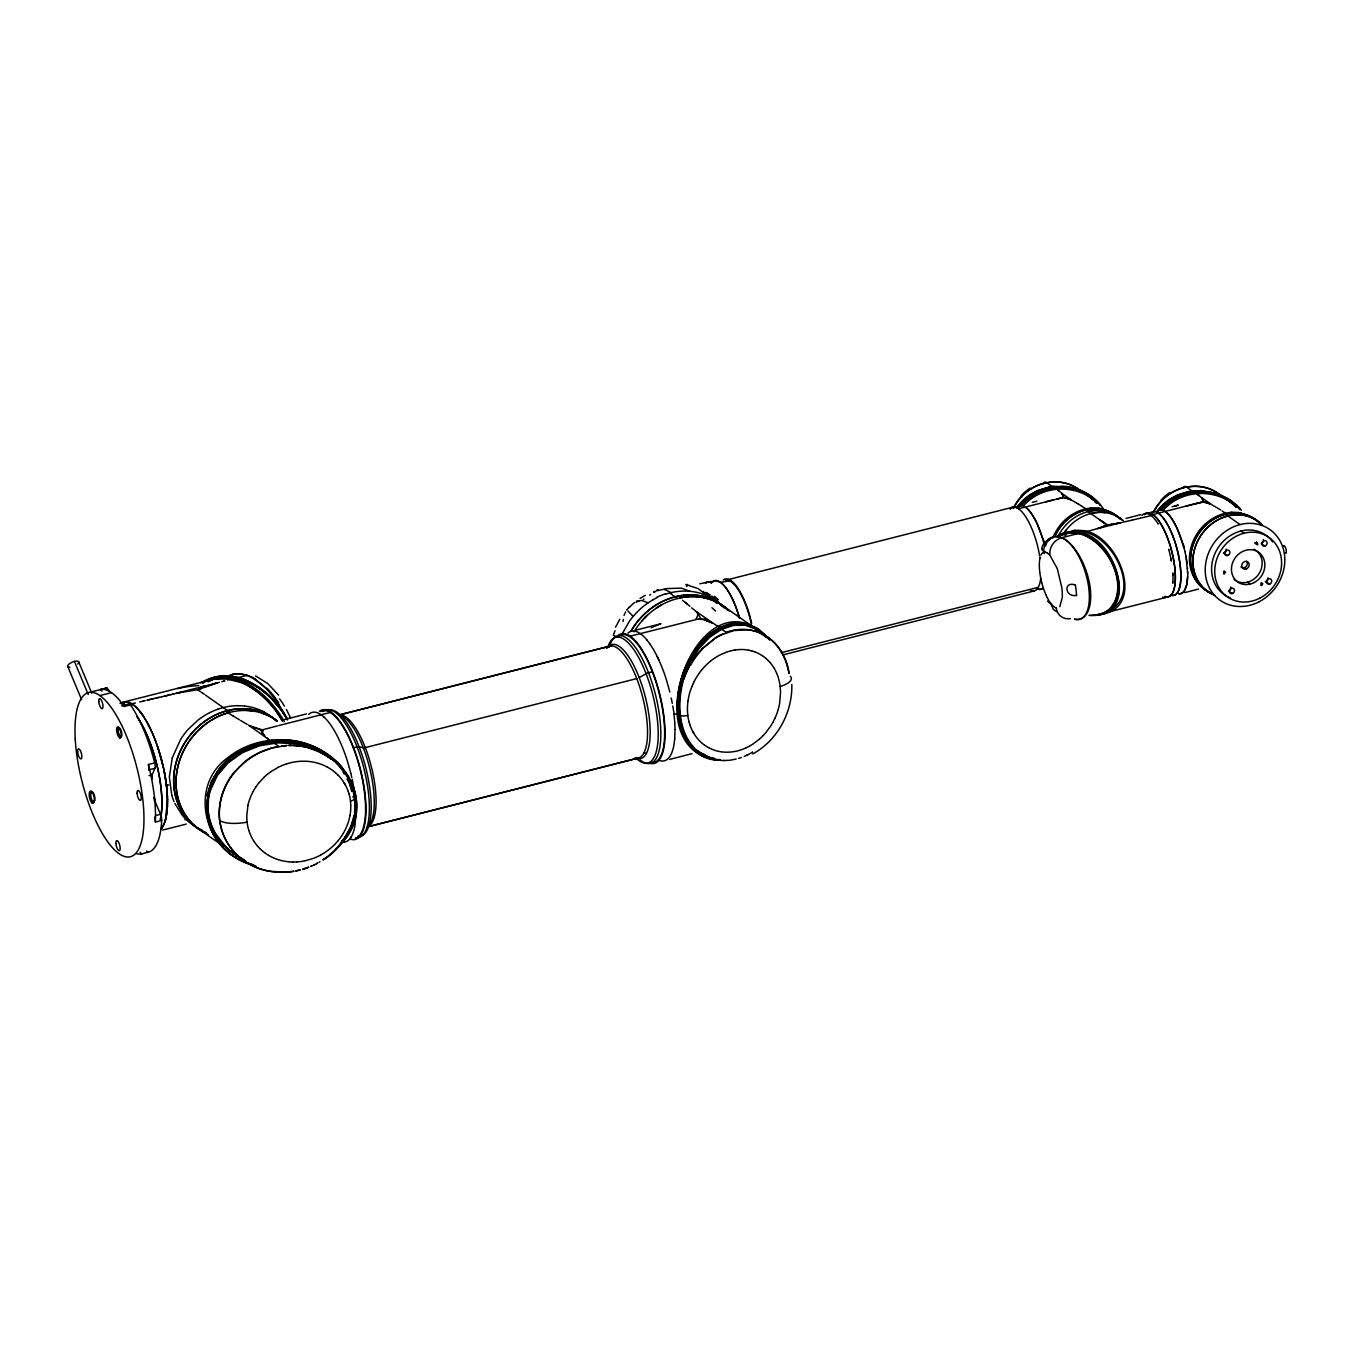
<?xml version="1.0" encoding="UTF-8"?>
<svg xmlns="http://www.w3.org/2000/svg" width="1354" height="1354" viewBox="0 0 1354 1354"><rect width="100%" height="100%" fill="white"/><g stroke="black" fill="none" stroke-linecap="round" stroke-linejoin="round"><path stroke-width="1.5" d="M167.473 799.926L165.459 819.915M1187.729 574.299L1187.729 574.739M246.733 816.14L247.951 805.258M254.654 865.511C195.975 852.055 190 768.92 247.291 748.627C292.498 725.185 363.431 757.648 355.95 813.331M355.95 813.466L355.036 825.009A66.854 22.324 75.7 0 1 346.726 841.426L344.898 842.036M207.704 805.055L207.754 808.541A61.048 57.274 4.8 0 0 208.093 812.485A61.099 57.308 4.8 0 0 209.616 820.304M791.819 684.447C792.547 712.356 777.45 740.469 752.756 753.924M1187.712 575.585L1186.764 584.64L1184.395 590.801A43.125 14.403 75.7 0 1 1178.708 593.695A43.21 14.437 75.8 0 0 1187.61 577.853L1187.678 576.77M679.285 702.083L679.573 697.428A62.487 41.094 -78.5 0 1 680.148 692.436L680.876 688.069A61.895 40.705 -78.5 0 1 683.11 678.828A67.192 44.191 -78.5 0 1 684.447 674.698L685.75 671.144M1172.835 582.305L1172.784 583.185A43.226 14.437 75.7 0 0 1172.852 573.25M687.493 706.145L687.426 710.511M687.51 705.637L687.967 701.118M350.703 810.014L350.821 805.901M350.652 810.623L350.094 815.074M674.715 738.759L675.02 729.586M674.698 738.929L674.123 743.769A66.854 22.324 75.7 0 1 661.801 761.033L661.564 761.016A66.854 22.324 75.7 0 1 658.704 760.288M1117.778 591.884L1117.981 589.667A40.146 26.488 64.6 0 0 1118.065 586.57M166.762 813.348L166.779 813.162A67.294 22.476 75.7 0 0 167.49 802.482L167.49 801.433M1039.686 559.744L1039.584 560.404A28.772 9.613 75.7 0 0 1039.787 572.217M688.018 700.712L688.864 696.142A51.875 42.956 -64.6 0 1 690.371 690.692L691.843 686.647M166.66 814.076L166.085 817.257A66.786 22.307 75.7 0 1 161.194 828.733L162.277 827.311M355.814 812.315L350.043 830.493L338.348 846.521M1224.473 573.893L1224.151 571.202L1225.624 572.167L1223.559 573.774L1224.067 571.236M1256.749 544.545L1256.935 543.445C1250.334 540.297 1261.573 548.912 1256.529 541.837M1261.81 585.52L1261.386 582.863L1262.842 583.726L1260.879 585.487L1261.285 582.897M344.711 837.957L345.964 836.129A67.192 63.029 4.8 0 0 348.147 832.608A61.895 58.053 4.8 0 0 351.955 824.468L353.259 820.507A62.487 58.611 4.8 0 0 354.376 815.887L355.07 811.52A63.926 59.965 4.8 0 0 355.408 807.102L355.408 802.922A63.316 59.39 4.8 0 0 355.019 798.2L355.019 798.2M354.646 814.397L354.9 801.5L353.106 790.618M208.584 796.203L208.042 799.977A61.522 57.697 4.8 0 0 207.721 804.564M350.026 815.463L349.01 819.932A51.875 47.475 -41.7 0 1 347.267 825.195L345.575 829.054M779.599 703.589L780.564 692.503M354.071 815.497L351.058 825.855L345.981 835.604M779.532 703.877L779.058 706.162A51.57 42.702 -64.6 0 1 778.601 708.024L778.262 709.276M1045.457 546.102L1047.15 541.718L1050.332 538.35A40.908 13.371 75.3 0 0 1046.913 540.652L1046.676 540.872A11.56 10.612 39.9 0 0 1041.852 548.827M680.707 681.451C676.441 698.122 676.137 716.469 683.076 732.48M679.996 684.362L679.522 686.563A61.099 40.18 -78.5 0 0 678.015 712.644C678.896 735.087 694.636 761.625 719.837 759.983M1039.99 558.102L1040.21 557.205M248.019 804.97L248.577 802.736A51.57 47.204 -41.7 0 1 249.119 800.925L249.559 799.605M680.69 681.502L680.927 680.622A69.054 45.41 -78.5 0 1 688.323 661.26M680.91 680.673L685.293 667.793L691.285 655.81A75.841 49.878 -78.5 0 1 702.658 640.662L706.585 636.82A79.04 51.977 -78.5 0 1 720.243 627.596L732.396 623.957M172.246 757.935L169.335 776.976L171.806 795.357M778.127 709.784L777.213 712.627A51.689 42.803 -64.6 0 1 775.334 717.383L775.08 717.975M683.736 679.065C677.491 700.103 677.288 730.128 694.45 748.187M172.313 757.715L180.607 739.47A66.854 58.764 -55 0 1 188.494 729.011L198.006 720.142A66.854 58.764 -55 0 1 207.957 713.609L208.804 713.152A66.854 58.764 -55 0 1 217.774 709.242M1116.508 597.893L1117.135 595.574A41.009 27.063 64.6 0 0 1117.71 592.324M765.721 637.057L756.463 629.305L745.428 625.294L733.597 625.362L721.462 629.407L709.801 637.192L699.121 648.498L690.134 662.885L683.753 678.997L684.278 677.525M206.857 795.78L211.393 781.309L214.744 775.944M249.678 799.232L250.744 796.49A51.689 47.305 -41.7 0 1 252.893 791.938L253.198 791.379M211.089 787.08L209.802 791.041A62.758 58.865 4.8 0 0 208.634 795.949M684.278 677.525L684.921 675.832M684.921 675.832L686.41 672.261M691.962 686.36L692.723 684.549M89.482 792.733L89.939 791.65L91.412 792.361A4.604 1.54 75.7 0 1 93.951 794.155A4.604 1.54 75.7 0 1 94.695 800.231L93.595 802.567A5.771 1.929 75.7 0 1 90.413 800.332A5.771 1.929 75.7 0 1 89.482 792.733L90.955 793.444A4.604 1.54 75.7 0 0 91.683 799.537A4.604 1.54 75.7 0 0 94.238 801.314L93.595 802.567M90.955 793.444L91.412 792.361M151.174 774.116A66.854 22.324 75.7 0 1 152.088 778.956A5.771 1.929 75.7 0 1 152.173 774.81L154.915 768.293A5.771 1.929 75.7 0 0 154.711 762.877A84.727 28.299 75.7 0 0 130.492 704.859A5.771 1.929 75.7 0 0 128.224 704.385L121.911 705.976M621.926 634.281L629.271 621.486M686.41 672.261L690.269 664.645L689.541 665.711A66.854 58.764 -55 0 0 687.493 668.927L687.477 668.961A2.793 1.388 -60.4 0 0 687.206 669.553M625.159 612.922L625.599 611.923M624.702 613.954L624.025 615.41M692.943 684.058L693.84 682.196M774.911 718.314L772.931 722.257M1057.745 536.827L1059.099 534.238M615.528 627.257L619.793 619.201M345.405 829.393L344.576 831.034M689.66 662.377L687.781 666.32A69.697 45.816 -78.5 0 0 685.953 670.653M94.695 800.231L94.052 801.483A5.771 1.929 75.7 0 0 93.121 793.884A5.771 1.929 75.7 0 0 89.939 791.65M347.775 832.642L345.981 835.96M689.084 659.753L695.888 648.803L703.962 639.325M344.187 831.745L343.307 833.285M253.35 791.091L255.669 787.266M772.762 722.579L771.763 724.288A52.924 43.802 -64.6 0 1 770.951 725.609L770.528 726.286M1113.97 603.799L1115.137 601.514A42.533 28.062 64.6 0 0 1116.39 598.299M215.489 777.721L213.34 781.749A64.823 60.812 4.8 0 0 211.19 786.792M351.329 836.721L350.415 838.143M345.592 836.603L344.525 838.329M342.427 840.665A2.81 1.236 -60.1 0 0 342.054 841.206L342.664 840.225M1019.224 507.056L1019.613 506.43A28.891 25.404 -55 0 1 1020.29 505.431M216.995 772.372C229.605 753.687 251.979 743.295 274.1 741.518M1063.33 534.068L1066.427 529.719M694.636 653.762L692.199 657.722A72.557 47.712 -78.5 0 0 689.795 662.123M689.44 665.863L687.426 669.096A2.843 1.405 -60.7 0 0 686.969 670.179M770.24 726.709L765.687 732.802M345.744 835.96L344.508 837.771M343.696 839.598L344.255 838.752L341.885 842.171M255.838 786.996L256.972 785.388A52.924 48.422 -41.7 0 1 257.886 784.135L258.445 783.407M119.592 737.913L120.506 736.559M92.19 803.024L93.121 801.686M698.664 674.004L696.413 677.457A54.143 44.834 -64.6 0 0 694.043 681.79M1017.413 507.378L1028.092 496.444M629.779 620.724L633.08 616.408L627.917 610.976M1017.159 507.039C1026.569 493.448 1043.562 486.594 1059.742 486.458M698.867 673.7L701.338 670.399M1018.005 507.09L1020.307 504.111A45.799 43.006 1.7 0 1 1023.692 500.557M1156.908 511.44C1166.437 497.984 1183.328 490.927 1199.576 490.859M615.054 630.761L613.311 635.212M1158.076 511.118L1160.141 508.495A45.799 43.006 1.7 0 1 1163.509 504.957M1157.856 510.881L1167.03 501.505M1041.801 553.752L1041.615 553.989A28.569 9.546 75.7 0 0 1041.023 555.022M341.326 842.916L340.616 843.83M258.682 783.137L264.013 777.314M711.121 582.914L715.25 580.578L720.396 582.355A45.511 15.199 75.7 0 1 739.47 618.084A45.528 15.148 75.8 0 0 711.104 582.965M337.908 840.936L340.328 837.821A54.143 49.556 -41.7 0 0 343.053 833.726M234.97 771.645L243.635 762.877M700.813 645.418L698.004 648.938A75.638 49.726 -78.5 0 0 694.805 653.491M222.005 768.53L218.925 772.44A67.683 63.486 4.8 0 0 215.658 777.433M337.552 841.342L334.776 844.388M1059.776 606.694L1062.298 597.452A29.314 9.783 75.7 0 0 1062.348 595.405L1062.23 591.816A31.768 10.612 75.7 0 0 1061.841 587.67L1057.288 568.663L1049.858 555.157A14.979 13.168 -55 0 1 1061.858 537.69L1078.139 533.544L1081.744 534.525M641.711 621.012L644.555 617.915M765.247 733.309L764.688 733.936A54.803 45.376 -64.6 0 1 763.876 734.833L762.776 735.984M1010.033 509.019L1011.133 508.004A43.159 14.403 75.7 0 1 1018.597 508.749L1058.845 498.594M1149.851 513.403L1150.951 512.404M1021.965 502.537L1028.075 497.138A48.879 45.918 2.3 0 1 1036.216 492.281L1039.381 490.757A50.927 47.83 1.7 0 1 1042.055 489.793L1048.707 488.235M1161.8 506.921L1167.893 501.539A48.879 45.918 2.3 0 1 1176.034 496.664L1182.397 494.193M628.95 607.591L634.451 602.53M339.279 845.962C388.09 797.811 325.789 727.047 267.906 741.992C198.141 749.642 180.894 843.796 253.672 865.46M626.614 610.028L629.932 606.575M701.964 648.904L715.674 637.819L702.032 648.854A69.46 55.023 -72.8 0 0 690.1 664.526M644.606 617.847L647.314 615.19M644.775 617.678L646.044 616.425M1017.091 507.039L1017.971 506.278M762.437 736.322L759.594 739.013M1021.204 506.041C1041.395 481.025 1086.179 481.381 1103.612 509.206M1161.038 510.424C1180.586 486.492 1221.663 485.866 1241.296 510.035M704.215 639.054L705.079 638.225A78.735 51.774 -78.5 0 1 710.461 633.604L720.243 627.579L719.008 626.885M1109.941 608.995L1111.719 607.066A44.699 29.483 64.6 0 0 1113.767 604.138M264.284 777.061L264.995 776.401A54.803 50.149 -41.7 0 1 265.909 775.588L267.195 774.505M335.894 848.89L337.146 847.722M1023.912 500.354L1027.263 497.527M1163.746 504.737L1167.334 501.725M1109.603 609.3L1107.301 611.162M708.159 637.836L704.859 640.984A78.414 51.554 -78.5 0 0 701.017 645.181M1057.305 536.895C1064.447 529.329 1075.33 532.494 1084.08 530.65C1119.453 536.218 1147.566 609.791 1098.822 614.699M628.036 633.012L629.864 631.793A66.854 22.324 75.7 0 1 633.858 631.032L634.197 631.066A66.854 22.324 75.7 0 1 637.937 632.233A66.854 22.324 75.7 0 1 642.676 635.534A66.854 22.324 75.7 0 1 646.806 639.883M759.255 739.301L753.061 744.006M710.275 661.361L707.482 663.798A54.482 45.105 -64.6 0 0 701.541 670.162M230.705 760.017L226.677 763.588A71.136 66.718 4.8 0 0 222.242 768.26M267.432 774.302L270.749 771.78M710.664 661.04L713.643 658.789M202.389 683.279L206.417 680.571M1058.066 536.776C1102.613 508.698 1151.357 614.564 1090.19 615.342M1027.771 497.155L1031.883 494.413M1167.605 501.539L1171.718 498.797M1167.402 500.777L1177.134 495.158L1188.237 491.637M1088.938 615.376C1141.202 619.37 1117.422 540.652 1082.388 532.968M203.76 682.788L204.742 682.094M1028.481 495.733L1037.824 490.537L1048.402 487.254M271.122 771.526L278.196 767.329M633.13 616.476A66.854 58.764 -55 0 1 648.143 602.818L652.831 599.873M324.283 859.028L322.912 859.959L324.215 859.079M656.267 608.048L661.531 604.815M649.666 595.117L650.648 594.457M1106.912 611.433L1104.255 612.939M324.723 852.597L327.803 850.464A54.482 49.861 -41.7 0 0 334.523 844.642M752.502 744.361L749.557 746.122M324.131 852.986L320.915 854.882M716.52 631.539L712.796 634.078A80.529 52.941 -78.5 0 0 708.396 637.616M653.068 599.72L656.859 597.656M664.137 589.667L666.066 588.753M1060.284 535.693L1068.949 533.07L1078.139 533.544M752.096 752.469L752.706 752.096A69.934 53.822 -67.2 0 1 744.209 756.395M640.07 598.4L645.266 595.337M653.931 592.392L655.759 591.376M352.819 797.015L354.291 795.577M319.002 862.329L320.001 861.753M1032.222 494.21L1034.287 493.076A49.929 46.882 1.7 0 1 1036.436 492.01L1036.758 491.857M1172.039 498.611L1174.104 497.46A49.929 46.882 1.7 0 1 1176.271 496.393L1176.575 496.258M769.614 639.951C699.544 562.299 626.496 758.545 724.136 760.525M254.518 755.21L259.003 752.824M254.687 755.109L258.834 752.926M639.223 677.609L646.095 673.733A3.453 1.1 -21.1 0 1 648.566 672.752L652.357 671.787M216.674 683.042L197.633 689.745L201.374 688.526M1063.838 534.407L1074.365 530.176L1084.08 530.65M208.381 681.688L211.884 679.996M200.764 682.822C233.514 663.257 271.951 689.44 287.454 719.092M652.526 626.919L651.189 627.647L660.938 623.72L636.194 630.05M206.942 680.267C223.528 671.347 244.972 676.56 258.783 688.018M749.084 746.359L746.156 747.831M720.463 654.693L717.637 656.233A54.905 45.461 -64.6 0 0 713.998 658.552M207.856 680.233L213.458 677.863M278.602 767.109L282.14 765.518M767.904 638.445C722.393 588.313 668.944 672.024 678.557 716.012A62.758 41.179 -78.6 0 0 691.386 745.174M720.903 654.473L727.589 651.748M314.873 864.512L313.366 865.24M314.771 864.563L313.451 865.189M747.662 754.855L746.714 755.329M258.902 752.875L271.866 748L285.66 745.614M723.798 633.655L721.123 634.857L733.97 630.541L747.12 629.779A68.851 54.532 -70.8 0 1 757.918 632.098L766.482 636.228M656.944 590.784L664.137 589.142L671.025 592.646A66.854 58.764 -55 0 1 699.933 593.154M745.732 748.017L742.652 749.287A55.226 45.714 -64.6 0 1 712.712 749.591L709.767 748.271M1037.113 491.705L1038.552 491.096M1177.185 495.987L1178.217 495.547M1107.098 525.115L1103.121 526.655M636.482 601.091L641.864 600.482L648.143 602.818M1178.369 495.479L1179.199 495.141A50.927 47.83 1.7 0 1 1181.89 494.176L1189.387 492.45M282.512 765.365L285.914 764.113M1038.823 491.163L1042.58 489.793M211.901 679.59L211.867 679.59A76.315 51.3 63.9 0 0 207.788 681.553M205.554 686.715L214.524 683.652M1098.805 528.162L1106.726 525.217L1103.324 522.322L1104.949 523.287M308.458 867.305L307.29 867.745L308.78 867.186M212.443 679.369L213.323 679.048M1103.679 526.486L1098.873 528.145L1099.736 527.857M313.214 858.419L316.379 857.133A54.905 50.25 -41.7 0 0 320.475 855.136M312.723 858.605L305.344 860.755M741.23 757.563L738.539 758.443M666.557 588.567L681.079 588.161M1174.477 506.379L1178.319 505.076L1172.09 506.734M286.337 763.978L289.79 762.962A55.226 50.538 -41.7 0 1 323.183 765.078L326.771 766.787M1043.748 552.263L1042.834 552.72A28.214 9.427 75.7 0 0 1041.92 553.583M665.339 594.203L671.025 592.646M1042.631 489.606L1044.509 489.217M1182.448 493.99L1184.327 493.618M728.029 651.596L731.228 650.715M214.711 678.963L231.077 677.406M1098.314 528.314L1097.299 528.619M214.558 678.642L215.946 678.236A80.038 53.805 63.9 0 1 230.688 677.169L242.789 679.86L254.941 685.564A78.414 52.704 63.9 0 1 259.765 688.678L263.708 691.589A75.638 50.843 63.9 0 1 267.923 695.211L270.495 697.53M262.304 729.84L249.965 725.981L261.136 730.178L277.384 725.896M1085.823 531.868L1084.892 532.139A50.318 33.19 64.6 0 0 1075.787 531.462M1095.961 529.008L1120.943 522.661M1086.416 531.699L1095.183 529.245M1065.7 533.374L1064.481 533.747A49.421 32.598 64.6 0 0 1062.653 534.458M1100.87 614.208L1102.088 613.836A49.421 32.598 64.6 0 0 1103.798 613.142M215.168 683.465L217.165 682.89M229.317 679.59L241.74 682.636A78.735 52.924 63.9 0 1 248.188 685.767L259.189 693.197L269.344 702.76M227.709 680.03L229.52 679.522M686.258 586.147L687.578 585.825M1103.967 613.074C1143.825 599.687 1116.695 538.943 1084.892 532.139M224.849 680.842L223.918 681.096M223.681 681.147L221.802 681.671M1044.679 488.997L1044.848 488.946A51.57 48.439 1.7 0 1 1047.691 488.269L1049.553 488.066M1184.496 493.381L1184.682 493.33A51.57 48.439 1.7 0 1 1187.526 492.653L1207.531 492.281M214.643 677.508C244.634 673.26 270.749 697.192 284.374 721.665M207.67 681.011L215.726 678.828L230.569 679.217A79.04 53.128 63.9 0 1 246.36 684.785L248.933 686.19M1063.601 497.375L1056.78 499.084M1203.435 501.759L1185.681 506.21M669.739 592.967L677.542 598.536M218.536 682.534L219.382 682.314M1193.94 504.094L1198.662 502.994M89.821 692.317L106.391 688.001A5.771 1.929 75.7 0 1 108.963 690.895M217.435 682.822L218.332 682.585M674.36 714.201L677.508 713.88M674.207 714.235L672.752 706.009M306.495 713.896L284.56 719.549M1140.711 514.655L1126.071 518.43M162.565 830.087L186.26 824.112M1184.852 592.578L1198.442 589.075M669.553 759.459L692.029 753.653M1052.989 499.998L1045.847 501.809M278.755 725.558L331.205 712.221M100.856 689.812L107.169 688.204M99.891 695.567L111.468 692.622M123.366 702.151L211.715 679.657M231.043 677.745L234.97 676.746M123.316 705.519L129.629 703.911M122.232 705.485A5.771 1.929 75.7 0 1 124.179 706.466L130.492 704.859M129.053 705.451L132.777 704.503M215.777 683.279L174.175 693.823M235.968 678.151L247.139 675.308L251.082 677.034L248.357 675.781M1032.256 502.334L1036.809 501.183M725.49 580.274L1012.91 507.191M630.27 636.16L700.39 618.49L713.203 623.348M339.465 714.895L609.486 646.163M338.991 714.98L611.06 645.892M148.669 769.681A5.771 1.929 75.7 0 0 148.398 764.485L154.711 762.877M148.585 769.901L154.915 768.293M1150.528 515.146L1193.246 504.28M149.008 775.605L152.173 774.81M353.292 747.831L357.084 746.866A3.453 1.1 -21.1 0 1 359.098 746.714L363.295 747.763A3.453 1.1 -21.1 0 0 365.309 747.611L636.769 678.591M781.393 652.645L1038.23 587.331M783.34 654.761L1034.067 591.004M155.744 815.531L160.483 814.329A5.771 1.929 75.7 0 1 161.685 820.439A84.727 28.299 75.7 0 1 148.331 852.191L142.001 853.799A84.727 28.299 75.7 0 1 136.585 853.714M154.593 817.139A5.771 1.929 75.7 0 1 155.355 822.047L161.685 820.439M1108.469 612.025L1166.031 597.402M636.972 758.291L367.713 826.82L638.563 758.003M354.46 795.543L354.714 794.138M1140.643 518.108L1149.648 515.942A3.927 1.54 -6.1 0 1 1150.815 515.722M354.714 795.475L355.036 796.727M736.187 759.069L730.415 760.153M143.49 701.05L139.699 701.981M143.185 701.118L145.267 700.61M173.735 693.925L172.466 694.247M1140.068 518.243L1132.384 520.054M173.261 694.043L170.756 694.653M187.58 819.068L184.889 819.712M146.807 700.238L148.077 699.933M147.958 699.95L151.902 699.019M170.672 694.687L164.917 696.041M1122.449 522.322L1132.147 520.122M149.346 699.629L150.362 699.375M636.989 602.124L636.058 602.259M168.675 695.161L164.46 696.142M1195.751 503.671L1196.614 503.468M151.733 699.053L153.425 698.664M152.427 698.884L156.065 698.055M135.4 703.014L131.88 703.725A66.769 22.29 75.7 0 1 155.913 741.874M161.718 696.768L163.969 696.261M164.088 770.731L166.44 785.066L168.827 784.948M156.235 698.004L161.786 696.751M157.707 697.682L159.01 697.378M1198.527 503.028L1201.557 502.351M1058.98 498.577L1063.855 497.527L1071.116 499.897M731.617 650.631L734.917 649.988M1120.283 522.813L1121.281 522.593M1119.656 522.949L1118.218 523.253L1119.893 522.898M709.665 581.814L705.485 582.728L711.375 581.475L699.747 583.794M1200.659 502.554L1203.52 501.945M1119.149 523.067L1118.59 523.186M180.353 692.436L178.356 692.876L197.633 689.745M304.65 860.89L301.147 861.499M1118.37 523.219L1107.267 525.081M1118.032 523.287L1107.843 524.946M296.052 870.876L300.283 869.928L295.646 870.961M1203.418 501.962L1210.95 504.28M1188.507 491.587L1188.795 491.519A53.043 49.98 1.1 0 1 1193.585 490.656M1048.876 488.015L1065.987 487.643M266.975 743.566L261.068 744.869A79.7 74.758 4.8 0 0 241.757 752.502L236.527 755.701A74.792 70.137 4.8 0 0 231.009 759.763M1049.688 487.88L1050.602 487.728A51.875 48.727 1.7 0 1 1059.454 487.051L1061.468 487.101M1189.506 492.264L1190.42 492.111A51.875 48.727 1.7 0 1 1199.289 491.434L1202.217 491.519A51.3 48.169 1.7 0 1 1205.145 491.773L1205.585 491.824M344.593 842.103L342.376 842.137A66.854 22.324 75.7 0 1 341.631 842.036M720.396 582.355L731.042 580.612M294.004 871.265C277.587 874.092 259.968 871.164 245.903 862.024M293.615 871.316L287.505 872.061M131.812 703.741L131.846 703.741A66.854 22.324 75.7 0 0 121.623 702.963M342.24 767.549C314.974 734.41 261.508 730.906 228.42 757.224C186.987 786.115 204.556 853.155 251.878 864.089M1090.461 508.122L1092.272 507.936M1230.278 512.506L1232.106 512.32M735.222 649.954L738.268 649.615M300.723 861.55L297.101 861.906M281.767 746.02L286.489 745.563M1069.474 532.647L1068.018 532.85A50.487 33.308 64.6 0 0 1066.14 533.256M1097.028 614.953L1098.416 614.767A50.487 33.308 64.6 0 0 1100.294 614.361M729.467 760.271L723.73 760.525M329.902 757.665L332.136 759.323L315.364 749.388L296.408 743.854L277.638 742.838L259.528 745.8L242.654 752.57L228.183 762.793L217.249 775.639L210.293 790.702A62.166 58.307 5.3 0 0 208.465 799.52L208.059 806.036A60.659 56.885 5.1 0 0 208.431 812.535A60.642 56.851 5.9 0 0 209.633 818.967L211.579 825.246A62.182 58.34 4.8 0 0 215.472 833.522M285.914 745.597L286.896 745.546M1075.076 584.911C1063.228 580.951 1064.904 597.503 1076.481 595.438M738.658 649.582L741.704 649.497M296.729 861.939L293.327 862.024M689.135 585.639L698.004 588.567L717.4 603.19M286.083 872.162L270.512 871.384M288.385 745.479L289.35 745.445M288.808 745.462L290.179 745.428M277.976 741.315L285.237 741.433M280.549 742.195L274.574 742.534A81.528 76.467 4.8 0 0 267.398 743.498M289.621 745.445L294.681 745.529M719.6 759.696L710.105 758.68L701.338 755.109M290.45 745.428L291.685 745.428M238.27 705.671L244.448 705.993M703.352 591.546C700.424 590.53 718.415 602.682 707.363 595.218M292.853 862.024L289.502 861.872M736.288 623.635L742.398 623.737M742.094 649.497L742.821 649.531A53.28 44.107 -64.6 0 1 744.598 649.632L748.508 650.14M1060.639 486.12C1075.804 486.323 1091.307 493.025 1100.294 505.533M1200.473 490.503L1218.38 493.821M246.513 710.342L252.233 710.799M293.327 745.479L296.306 745.631M1061.654 487.101L1062.399 487.135A51.3 48.169 1.7 0 1 1065.31 487.389L1067.697 487.897M294.969 745.546L298.743 745.868M296.594 745.665L303.178 746.511M289.011 861.821L288.199 861.753A53.28 48.744 -41.7 0 1 286.219 861.499L281.886 860.67M720.21 760.322L715.335 759.577M1238.03 512.523L1238.927 512.641M1098.196 508.139L1099.109 508.241M231.28 677.203L233.006 677.643M244.668 706.026L250.067 706.906A66.854 58.764 -55 0 1 276.402 721.293M299.031 745.902L302.264 746.359M1205.669 491.841L1220.056 495.919A46.662 43.802 2.1 0 1 1228.264 500.472L1229.077 500.794M1066.207 487.491L1071.369 488.608M1105.372 512.658L1105.084 512.624A43.159 37.946 -55.2 0 0 1090.833 513.538L1084.537 509.155M293.7 742.923L287.979 742.364A81.122 76.095 4.8 0 0 280.972 742.195M714.303 758.291L710.461 757.563M232.871 677.423L235.393 677.846A81.528 54.803 63.9 0 1 240.775 679.217M699.087 618.846L702.523 619.472M1207.819 492.145L1207.988 492.179A50.487 47.407 1.7 0 1 1210.814 492.721L1211.915 492.974M1067.984 487.762L1068.171 487.778A50.487 47.407 1.7 0 1 1070.98 488.337L1071.826 488.523M302.67 746.426L304.379 746.731M269.886 871.282L269.107 871.147A68.851 63.621 -29.2 0 1 256.245 867.525M681.857 588.296L689.812 591.292M303.465 746.562C317.445 749.05 330.647 756.158 340.057 766.787M298.54 743.312L292.396 742.178A79.04 74.131 4.8 0 0 271.223 741.772L268.21 739.199L269.175 739.978M1203.503 501.809L1205.737 502.368M1063.669 497.426L1066.529 498.154M296.272 742.838L294.783 742.551A78.735 73.844 4.8 0 0 290.501 741.924M1240.738 512.929L1241.635 513.115A43.226 37.997 -55 0 0 1192.535 542.599A43.226 37.997 -55 0 0 1211.035 592.9M1100.92 508.545L1101.817 508.732A43.226 37.997 -55 0 0 1052.769 538.029M748.813 650.208L751.707 650.885M304.667 746.799L310.929 748.356M297.135 743.007L298.083 743.211M1045.559 552.212L1046.845 552.686M1071.539 488.456L1080.238 491.519A46.662 43.802 2.1 0 1 1088.447 496.072L1089.242 496.393M299.945 743.634L304.142 744.768M1072.165 488.608L1073.688 489.014A49.421 46.408 1.7 0 1 1076.345 489.826M281.53 860.585L278.382 859.705M1212.338 493.076L1213.523 493.398A49.421 46.408 1.7 0 1 1216.163 494.21M1205.635 502.3L1210.188 503.908M710.19 757.495L699.95 752.807A66.854 58.764 -55 0 1 697.412 750.895L696.971 750.539M1056.763 611.653L1053.412 609.571L1051.212 604.612M745.834 624.702L749.27 625.666M1066.309 498.052L1068.56 498.797M752.062 650.986L754.821 651.883M305.886 745.445L300.639 744.125A79.463 74.521 4.8 0 0 294.106 742.974M700.644 593.357L710.901 597.656M255.415 866.018L256.278 866.272M706.314 620.454L711.764 622.586M241.08 679.302L242.315 679.708M305.53 745.191L316.718 749.405M707.837 757.241L710.765 758.054A76.907 50.572 -78.5 0 0 714.286 758.663M1055.9 607.794L1055.68 607.709A27.977 9.343 75.7 0 1 1055.003 607.387L1053.666 606.49M277.925 859.57L274.913 858.47M1090.681 538.35L1089.056 537.386A50.927 33.596 64.6 0 0 1086.94 536.269L1084.791 535.27A51.57 34.019 64.6 0 0 1082.641 534.424L1080.475 533.73A51.875 34.222 64.6 0 0 1074.044 532.579L1071.979 532.511A51.3 33.833 64.6 0 0 1069.965 532.596M241.943 679.573L243.991 680.419M262.337 713.101L268.955 715.809M1081.897 534.17L1086.01 536.235M1216.484 494.312L1217.584 494.718M1076.667 489.928L1077.767 490.317M710.444 758.223L700.983 753.518M247.139 675.308L239.793 673.649L233.176 674.207A68.851 35.086 69.4 0 0 228.403 676.323M1068.458 498.729L1070.354 499.524M263.827 713.609L265.553 714.286M243.855 680.25L245.396 680.842A80.529 54.126 63.9 0 1 250.608 683.195M1217.754 494.769L1221.139 496.173M312.419 747.628L312.08 747.493A76.907 72.134 4.8 0 0 306.258 745.563M1218.905 494.024L1230.329 500.151L1239.13 508.596M1078.698 490.69L1081.304 491.79M256.295 867.423C236.848 859.858 222.073 841.342 219.839 820.507A23.052 7.853 -6.9 0 0 247.088 822.098A52.451 47.982 -41.7 0 0 248.476 829.105L248.814 830.256M752.536 626.987L748.914 625.7A76.315 50.183 -78.5 0 0 744.345 624.719L740.113 624.38A80.038 52.62 -78.5 0 0 725.879 626.919L721.58 628.73A81.528 53.601 -78.5 0 0 716.791 631.37M228.403 713.118L232.888 715.792M312.334 747.713L318.292 750.522M705.299 592.358L705.654 592.527M1225.404 512.929A7.176 2.336 -4.7 0 1 1225.031 512.777L1225.048 512.777M261.085 710.545L264.335 712.187M314.754 748.779L317.818 750.268A72.642 68.14 4.8 0 1 329.987 758.122L330.985 758.934M1221.426 496.309L1225.624 498.543M1081.592 491.925L1085.806 494.142M245.666 860.873L244.752 860.433M1086.145 535.879L1091.459 539.298A48.879 32.361 64.6 0 1 1098.28 544.562L1103.713 550.367M706.72 593.018L710.291 595.049M244.279 860.213L243.5 859.824M702.032 753.552L704.706 754.753L703.64 754.313A72.642 47.762 -78.5 0 1 697.767 751.03L697.039 750.522M244.295 859.908L234.14 853.849L224.138 845.59M249.728 725.795L249.102 725.473M1116.17 515.942L1123.109 520.562A43.142 37.929 -55.2 0 0 1063.161 534.322M255.551 675.917L267.737 683.516L278.585 695.127M250.896 683.347L258.157 687.595M613.667 635.432L616.645 637.04M318.901 750.844L327.093 755.938M1216.129 507.242L1212.642 505.245M1076.312 502.859L1072.808 500.862M1076.768 503.113L1077.784 503.688M240.657 720.497L247.156 724.356M1224.422 512.455L1224.541 512.523A16.417 5.382 -4.9 0 0 1224.828 512.692M1216.992 507.733L1220.563 509.899M757.021 627.934C692.622 603.292 650.8 718.432 700.306 754.483M239.506 719.837L233.04 715.894M700.644 752.824L697.75 751.115M1084.537 508.038L1084.656 508.105A16.417 5.382 -4.9 0 0 1085.011 508.292L1085.231 508.393A7.176 2.336 -4.7 0 0 1085.586 508.545M718.483 626.597L717.417 625.971M1077.852 503.722L1080.746 505.516M760.491 654.557L758.308 653.39A53.026 43.903 -64.6 0 0 755.109 651.985M701.355 754.296L704.063 755.735A74.064 48.693 -78.5 0 0 707.33 757.072M249.61 686.58L251.184 687.527A75.841 50.978 63.9 0 1 266.112 699.392M1047.184 552.872L1049.536 554.802M268.583 855.356L271.172 856.777A53.026 48.524 -41.7 0 0 274.54 858.318M760.796 654.727L763.165 656.267M717.231 625.853L716.249 625.26M1227.113 498.492L1210.087 491.891L1193.602 490.808L1195.836 492.365M1225.895 498.695L1228.84 500.625M1087.279 494.108L1070.269 487.508L1053.784 486.424L1056.018 487.982M1086.06 494.295L1089.005 496.224M268.177 855.119L265.604 853.426M1105.084 523.372L1107.03 524.573M1223.847 512.117L1222.019 510.881M1084.029 507.733L1081.152 505.804M1104.069 522.746L1103.392 522.306M750.979 626.14L759.442 631.421M198.192 690.151L200.934 691.945M326.009 754.381L321.778 751.91A74.064 69.477 4.8 0 0 317.039 749.557M715.487 624.786L713.964 623.788M237.288 856.303L232.803 853.223M1091.138 538.638L1091.392 538.807A49.929 32.936 64.6 0 1 1093.152 539.992L1094.726 541.16M237.729 855.711L229.063 850.126L218.417 839.412L211.512 827.802M758.054 628.561L768.073 637.819M1090.833 513.572L1103.205 522.238M1228.044 499.084L1237.15 506.904M1088.227 494.701L1098.009 503.333M257.886 686.664L259.714 688.644M700.797 753.383L699.409 752.418M1101.648 521.121L1103.036 522.102M118.289 727.149L119.474 727.961M258.529 687.104L263.607 690.845M201.814 692.537L202.66 693.13M1099.566 519.665L1102.291 521.561M203.083 693.417L204.285 694.263M1193.399 491.891L1186.426 487.034A14.979 5.01 75.7 0 0 1182.787 488.235M1211.712 504.703L1200.93 497.155M1224.354 513.538L1240.129 524.573M1264.805 546.068L1261.2 543.546A2.877 2.539 -55 0 0 1263.333 539.518M1240.907 531.022L1244.055 533.222M1265.804 581.577L1269.409 584.099M1223.965 553.007L1227.57 555.529M1244.106 567.749L1245.917 569.002M1247.508 582.186L1250.216 584.082M1228.569 591.055L1232.174 593.577M1042.969 483.835A14.979 5.01 75.7 0 1 1046.608 482.633L1053.564 487.508M1063.347 496.19L1063.465 497.189L1062.095 493.753A21.918 7.515 -7.3 0 0 1061.705 493.313L1071.877 500.303M720.971 604.443L755.278 628.391M719.465 626.259L721.14 627.427M700.204 617.492L696.125 611.466L713.05 623.246M721.682 629.288L726.455 632.623M700.204 752.993L697.53 750.945M271.9 740.063L273.593 741.247M205.453 695.076L229.994 712.339M248.408 725.118L265.486 737.067M274.134 743.092L278.907 746.443A69.934 65.94 -31.1 0 0 259.646 752.486M201.661 831.034L223.342 846.216M228.352 849.72L235.021 854.391M260.019 688.864L267.889 695.093M700.001 752.841L699.273 752.333M330.122 757.8L329.682 757.495A66.854 58.764 -55 0 1 332.068 759.306M711.882 596.132L715.792 599.365M763.453 656.47L765.721 658.23M265.299 853.206L262.845 851.311M1228.924 500.946L1229.314 500.963A44.699 41.974 1.7 0 1 1233.122 504.077M1089.107 496.546L1089.479 496.579A44.699 41.974 1.7 0 1 1093.287 499.677M332.627 770.443L331.595 769.715A53.771 49.201 -41.7 0 0 327.025 766.923M1229.144 501.098L1232.902 504.162M1089.327 496.715L1093.27 499.964M704.165 744.852L705.112 745.529A53.771 44.53 -64.6 0 0 709.242 748.017M695.228 610.688L691.64 607.844M682.433 600.296L684.176 601.599M266.433 737.828L268.278 739.25M697.395 750.827L699.121 752.198M328.193 756.751L331.036 758.985M333.033 770.748L335.42 772.677M266.349 737.761L267.77 738.844M759.966 631.303L756.818 629.17A72.761 47.83 -78.5 0 0 752.79 627.088M703.691 592.375L704.774 593.204M684.904 602.141L689.88 606.27M703.809 744.582L701.947 743.092M685.31 602.445L687.24 603.986M705.451 593.729L706.314 594.406M1095.115 541.465L1098.602 544.443M331.882 759.171L330.207 757.241A71.085 66.684 4.8 0 0 326.28 754.55M1060.25 492.061L1059.64 491.553M1199.949 496.343L1199.678 496.123M332.678 759.137L333.693 759.966M709.31 596.775L713.812 600.584M332.593 759.729L333.778 760.66M1198.341 494.955L1199.593 496.055M262.524 851.04L260.273 849.026M1196.344 493.161L1199.322 495.818M1056.526 488.777L1057.237 489.386M335.978 762.607L337.941 764.519M265.469 692.385L268.244 695.499M261.847 684.379L255.331 679.471L266.789 689.051L262.151 684.633M765.975 658.45L767.87 660.193M695.364 749.016L696.751 750.285L696.108 749.71M1196.53 493.313L1197.393 494.075M1059.403 491.35L1058.083 490.165M335.589 772.829L338.026 775.131M695.905 750.353L698.173 752.181A71.085 46.747 -78.5 0 0 700.932 754.043M1053.277 606.169L1053.023 605.932A28.299 9.444 75.7 0 1 1052.278 605.187L1051.55 604.375A28.772 9.613 75.7 0 1 1050.839 603.461L1049.773 601.971M695.99 611.331L697.412 612.651M701.44 742.635L699.493 740.773M714.252 600.973L715.115 601.768M1197.731 494.396L1198.561 495.141L1197.579 494.244M1058.591 490.639L1057.846 489.945M268.363 695.601L271.646 698.664M1061.181 492.822L1063.008 495.175M715.538 602.175L716.621 603.19M1201.387 497.578L1201.523 497.697A21.918 7.515 -7.3 0 1 1201.929 498.137L1203.3 501.64L1203.181 500.642M268.515 695.093L281.277 710.004M1098.822 544.646L1101.919 547.778M225.881 847.333L227.726 849.06A69.156 64.857 4.8 0 0 232.499 853.003M716.689 600.211L717.705 601.227M270.428 697.547L271.528 698.647A72.557 48.778 63.9 0 1 274.964 702.32M260.002 848.755L257.92 846.572M225.881 846.927L215.472 833.522M1234.256 505.448L1234.442 505.634A40.823 38.335 2.1 0 1 1235.677 507.005M337.857 764.435L347.166 776.451L353.022 790.347M266.45 699.73L275.234 709.902L282.411 720.937M1236.151 506.971C1226.098 496.715 1210.984 492.568 1196.885 493.635A50.318 47.255 1.7 0 0 1183.582 496.529L1179.706 498.103A48.49 45.545 1.7 0 0 1168.35 505.245L1165.337 508.021A45.511 42.736 1.7 0 0 1163.865 509.595M1096.334 502.588C1086.28 492.331 1071.166 488.185 1057.068 489.251A50.318 47.255 1.7 0 0 1043.748 492.145L1039.872 493.719A48.49 45.545 1.7 0 0 1028.515 500.862L1025.52 503.637A45.511 42.736 1.7 0 0 1023.319 506.024M768.243 660.583L770.003 662.478M271.934 698.952L279.246 707.296M338.195 775.283L340.091 777.348A52.332 47.898 -41.7 0 1 341.191 778.685L342.85 780.919A51.791 47.39 -41.7 0 1 347.707 790.042L348.147 791.227M1234.797 505.685L1235.847 506.819M1094.963 501.302L1096.029 502.419A42.533 39.943 1.7 0 1 1096.537 502.994M699.121 740.384L697.395 738.438A52.332 43.328 -64.6 0 1 696.396 737.168L694.873 735.036A51.791 42.888 -64.6 0 1 690.422 726.201M1201.844 498.069L1202.826 499.558M693.299 746.917L691.759 745.174M718.551 602.141L719.533 603.241M691.386 745.428L689.068 742.669M269.531 702.98L270.377 703.928A69.054 46.408 63.9 0 1 282.377 720.87M275.167 702.54L277.553 705.18M257.7 846.301L257.294 845.844A51.113 46.764 -41.7 0 1 255.906 844.101L253.977 841.376M765.941 636.989L763.554 634.417A69.156 45.477 -78.5 0 0 760.186 631.472M770.341 662.885L770.714 663.325A51.113 42.312 -64.6 0 1 771.983 664.983L773.743 667.59M646.806 639.867L649.582 643.505M277.435 705.214L277.993 705.908A69.697 46.848 63.9 0 1 280.853 709.631M720.954 604.95L721.784 605.983M140.004 711.527L142.559 714.997M279.279 706.94L285.068 715.674M1239.469 509.036L1240.112 509.916M281.006 709.851L282.326 711.493M281.107 710.004L282.072 711.121M768.852 638.529L769.614 639.63M649.666 643.641L652.137 647.364A66.854 22.324 75.7 0 1 666.32 679.505L669.841 692.029M281.954 711.188L283.358 712.999M1157.755 523.372L1158.195 524.015A43.226 14.437 75.7 0 0 1141.862 515.502M282.258 711.629L286.117 717.4M343.273 772.271L344.339 773.879A62.758 58.865 5.1 0 0 343.408 772.559M217.622 837.534L220.16 841.003A65.991 61.895 4.8 0 0 223.867 845.285M1107.64 555.055L1105.338 551.84A45.799 30.211 64.6 0 0 1102.207 548.099M687.341 740.266L686.292 738.624M283.68 704.859L284.458 706.162M1049.147 600.99L1048.555 600.025A27.622 9.224 75.7 0 1 1048.165 599.331L1047.404 597.909M343.967 782.612L345.456 785.151M284.763 714.76L285.779 716.825M344.305 770.985L346.37 774.42M348.435 777.856L353.14 791.007M693.857 733.411L692.503 730.957M685.784 737.795L684.701 735.831M286.117 717.078L287.42 719.38M280.312 708.43A2.826 2.471 31.6 0 1 280.041 707.99L279.973 707.837A66.854 22.324 75.7 0 0 278.704 704.672L278.196 703.42L284.763 714.76M147.214 722.579L147.958 723.95M286.354 709.445L287.437 711.476M147.908 723.865L148.601 725.185M148.077 724.17L150.345 728.672M684.396 735.273L683.398 733.174M347.284 779.007L348.096 780.649M1111.752 562.045L1110.229 559.202A43.413 28.637 64.6 0 0 1107.877 555.394M1047.251 597.605L1046.98 597.063A29.534 9.867 75.7 0 1 1046.727 596.572L1045.982 594.931M657.282 656.69L658.839 659.973M212.866 829.173L214.592 832.592A63.57 59.627 4.8 0 0 217.266 836.992M1177.049 527.942L1182.956 543.902M1037.215 523.558L1043.139 539.518M174.835 803.464L182.435 815.463A66.854 58.764 -55 0 0 202.237 830.104M289.705 716.114L290.518 717.942M280.058 707.905L278.704 704.672M250.761 835.469L252.098 838.177A52.721 48.236 -41.7 0 0 253.689 840.919M776.688 673.31L775.47 670.687A52.721 43.65 -64.6 0 0 774.014 668.03M174.006 801.585L173.634 800.654A66.854 58.764 -55 0 1 172.043 796.101L171.823 795.441M160.483 814.329L155.507 802.414A5.771 1.929 75.7 0 1 154.322 797.371A66.854 22.324 75.7 0 1 154.508 801.72M78.701 661.852L91.767 693.146M74.419 661.412L88.23 694.517M67.785 666.523L81.612 699.646M262.778 733.36L265.045 736.661L261.305 731.126M155.456 740.655L157.115 745.242M690.354 726.032L689.998 725.033M1114.765 569.035L1113.716 566.327A41.602 27.435 64.6 0 0 1112.074 562.689M350.026 785.32L350.72 787.368M348.283 791.565L349.061 794.003M157.115 745.225L163.445 767.667M689.863 724.644L689.152 722.291M1043.155 587.467L1042.783 586.316M248.984 830.848L249.238 831.61A51.621 47.238 -41.7 0 0 250.558 834.978M778.347 677.846L778.11 677.102A51.621 42.736 -64.6 0 0 776.891 673.784M1042.614 585.757L1041.886 583.151M353.106 788.959L351.955 785.489A62.859 58.95 4.8 0 0 345.727 773.219L343.222 769.766A62.047 58.205 4.8 0 0 340.091 766.059A67.768 63.57 4.8 0 0 333.93 760.169M778.516 678.422L778.838 679.556A52.451 43.413 -64.6 0 1 780.158 686.529L780.547 691.826M349.146 794.29L349.637 796.254M209.718 820.676L210.852 824.214A61.962 58.12 4.8 0 0 212.595 828.546M349.247 767.396L347.25 760.643A66.854 22.324 75.7 0 0 328.125 721.496L327.719 721.005A66.854 22.324 75.7 0 0 323.623 716.706M349.315 767.616L350.771 773.219M351.346 789.534L351.82 791.379M206.993 813.043L208.008 816.784M209.007 820.524L210.53 826.143M689.084 722.004L688.627 720.21M1183.938 547.439L1184.936 551.569M1044.103 543.056L1044.628 545.103M1168.739 549.453L1168.671 549.216A43.226 14.437 75.7 0 1 1171.379 561.081A11.695 9.326 -88.1 0 1 1170.956 558.999M350.821 773.371L351.803 777.585M1116.661 575.399L1116.001 572.877A40.451 26.674 64.6 0 0 1114.968 569.577M1185.038 552.009L1185.884 556.071M163.428 767.583L163.919 769.901M349.789 796.88L350.06 798.285A49.675 45.461 -41.7 0 1 350.483 801.06L350.804 805.291M688.509 719.651L688.204 718.043A49.675 41.128 -64.6 0 1 687.781 715.284L687.443 710.85M671.245 698.122L671.229 698.072A66.854 22.324 75.7 0 1 672.244 703.183L672.278 703.369M352.175 779.329L353.242 784.694M163.885 769.715L164.139 770.951M1185.884 556.105L1186.138 557.509M353.428 785.709L353.445 785.794A66.854 22.324 75.7 0 1 354.156 790.127L354.545 792.835M1186.239 558.068L1187.729 573.859M1186.307 558.525L1186.442 559.27A41.839 13.963 75.7 0 1 1187.035 563.535M354.9 797.252L354.308 793.833A63.892 59.931 4.8 0 0 353.259 789.5M1039.804 572.59L1040.143 574.858A28.84 9.63 75.7 0 0 1041.768 582.677M673.953 714.303L674.495 719.431A66.854 22.324 75.7 0 1 674.8 723.527L674.8 723.611M247.088 822.098L246.733 816.834M164.291 771.763A66.329 22.155 75.7 0 1 166.44 785.066L167.439 797.997M355.425 800.637L355.713 804.665M1187.475 567.851L1187.526 568.731M674.851 724.441L675.02 729.349M355.78 805.833L355.797 806.002A66.854 22.324 75.7 0 1 355.933 810.403L355.95 810.978M1187.678 571.862L1187.712 572.759M167.439 798.268L167.473 799.435M167.456 799.198L167.49 800.552M1118.065 586.248L1117.964 583.929A39.858 26.301 64.6 0 0 1116.762 575.788M247.207 675.798A70.053 35.407 67.4 0 0 238.304 673.835A68.648 35.035 68.5 0 0 228.386 676.154M266.958 688.221A69.325 36.406 68.6 0 1 278.619 702.675M266.789 689.423A69.46 35.526 68.1 0 1 278.044 703.674M251.116 677.406A70.493 35.763 67.8 0 1 255.331 679.894M280.752 708.954A2.843 2.505 31 0 1 280.024 708.007M283.325 713.203A67.192 45.173 63.9 0 1 285.626 716.875A61.895 41.602 63.9 0 1 287.403 719.956M251.065 676.628A70.628 36.321 68.6 0 1 255.364 679.048M287.708 712.001A54.143 24.135 72.7 0 1 289.519 715.724M279.533 698.884A54.482 24.287 72.7 0 1 283.341 704.334M157.538 746.359A66.464 22.239 75.7 0 1 160.043 754.263L160.466 755.887A67.463 22.527 75.7 0 1 163.072 766.009M166.44 785.066A66.312 22.138 75.7 0 1 167.405 797.54M217.825 709.225A66.854 58.764 -55 0 1 228.86 706.416A66.854 58.764 -55 0 1 238.27 705.671M177.628 688.611A57.139 28.434 -6.2 0 1 198.767 685.564M120.98 703.555A66.735 22.29 75.7 0 1 158.655 749.913A66.735 22.29 75.7 0 1 160.991 828.834M206.417 833.048A66.854 58.764 -55 0 1 185.058 742.195A66.854 58.764 -55 0 1 277.265 721.107A66.786 58.696 -55 0 0 187.512 743.769A66.786 58.696 -55 0 0 206.197 833.37M199.783 687.95A58.747 25.235 -2.5 0 1 203.98 686.021M1158.432 513.115A43.243 14.437 75.7 0 1 1179.808 562.536A43.243 14.437 75.7 0 1 1170.415 595.066M1149.597 513.826A43.108 14.403 75.7 0 1 1177.134 549.453A43.108 14.403 75.7 0 1 1170.584 595.015M1165.286 511.49A43.21 14.115 75.7 0 1 1183.65 547.524M1156.976 511.575A43.125 14.403 75.7 0 1 1177.066 528.128M1209.985 592.68A43.226 37.997 -55 0 1 1200.27 531.259A43.226 37.997 -55 0 1 1261.42 525.013A43.108 37.895 -55 0 0 1200.355 531.31A43.108 37.895 -55 0 0 1210.036 592.578M1212.405 594.237A43.108 37.895 -55 0 1 1201.777 534.238A43.108 37.895 -55 0 1 1261.826 524.692M1183.193 543.749A43.531 14.708 75.8 0 1 1184.293 547.727M1153.676 512.404A43.413 39.774 -42.7 0 1 1186.426 487.034A43.413 40.011 -37.6 0 0 1153.219 512.303M1221.426 496.173A43.413 40.045 -37.2 0 0 1186.459 487.203A43.43 39.638 -41.8 0 1 1221.545 496.173M1158.296 511.253A41.72 39.164 2.2 0 1 1161.901 507.005M1160.92 500.235A40.908 35.999 -56.2 0 1 1169.89 492.484M1161.089 501.302A11.56 0.999 43.4 0 1 1160.937 501.098M339.38 714.929A57.782 19.294 75.7 0 1 371.521 767.396A57.782 19.294 75.7 0 1 367.137 827.023M339.939 714.878A58.797 19.633 75.7 0 1 369.625 767.904A58.797 19.633 75.7 0 1 367.729 827.108M609.249 647.178A65.872 22.002 75.7 0 1 654.422 690.658A65.872 22.002 75.7 0 1 640.154 760.034M608.2 646.027A64.874 21.664 75.7 0 1 653.085 695.939A64.874 21.664 75.7 0 1 635.923 758.003M328.43 710.325A64.874 21.664 75.7 0 1 366.629 771.221A64.874 21.664 75.7 0 1 357.964 836.129M323.064 711.561A65.872 22.002 75.7 0 1 363.583 767.092A65.872 22.002 75.7 0 1 355.933 837.669M606.389 648.092A57.782 19.294 75.7 0 1 642.575 696.768A57.782 19.294 75.7 0 1 634.738 758.054M607.184 647.923A58.797 19.633 75.7 0 1 645.13 696.108A58.797 19.633 75.7 0 1 635.551 757.918M618.321 636.465A65.872 22.002 75.7 0 1 658.856 692.012A65.872 22.002 75.7 0 1 651.206 762.59M320.644 711.544A65.872 22.002 75.7 0 1 359.165 765.738A65.872 22.002 75.7 0 1 355.374 838.363M643.759 753.146A3.453 3.063 28.5 0 1 646.349 753.467M1087.905 511.507A43.243 38.014 -55 0 1 1121.23 519.462M1057.931 536.607A43.108 37.895 -55 0 1 1119.961 518.43M1165.066 596.539A43.226 14.437 75.7 0 0 1171.819 551.501A43.226 14.437 75.7 0 0 1144.384 514.723A43.108 14.403 75.7 0 1 1171.785 551.518A43.108 14.403 75.7 0 1 1165.049 596.42M1167.03 597.029A43.226 14.437 75.7 0 1 1162.747 597.148M1172.733 575.213A11.695 8.022 -59.3 0 1 1172.75 573.284M1065.09 535.456A48.507 32.005 64.6 0 1 1066.326 534.627M354.63 798.471A5.771 1.963 -6.9 0 1 350.483 801.06M310.76 748.796A69.376 64.941 -25.3 0 1 328.311 756.937M243.534 762.759A68.868 64.772 -31.1 0 1 254.603 754.973M234.75 771.475A66.329 61.895 -31.6 0 0 219.67 820.541A66.955 62.182 -31.7 0 1 254.654 755.481M245.937 861.973A66.329 61.573 -32.2 0 1 219.771 820.524M339.482 845.742A69.325 64.18 -26 0 1 324.418 859.35M339.126 845.488A69.46 63.841 -26.9 0 1 324.215 858.927M307.155 867.592A70.493 64.603 -26.9 0 1 302.839 869.014M342.02 841.172A2.826 1.286 -60.6 0 1 342.816 840.174M343.527 839.548A69.697 65.364 4.8 0 1 340.599 843.102M243.094 859.604A72.761 68.242 4.8 0 1 237.288 856.303M307.358 867.948A70.628 65.127 -27.3 0 1 302.991 869.386M208.093 834.419A66.854 58.764 -55 0 1 176.866 771.543A66.854 58.764 -55 0 1 227.675 712.864A10.375 3.673 -9.2 0 1 228.369 713.135M206.468 832.947A66.735 58.662 -55 0 1 185.143 742.246A66.735 58.662 -55 0 1 277.198 721.191M319.392 711.256A66.854 22.324 75.7 0 1 361.044 771.763A66.854 22.324 75.7 0 1 350.026 839.04M308.627 714.438A66.854 22.324 75.7 0 1 314.771 712.17L315.127 712.204A66.854 22.324 75.7 0 1 318.85 713.372A66.854 22.324 75.7 0 1 323.589 716.672M262.371 733.276A58.036 19.091 -2.7 0 1 263.488 729.908M347.25 778.973A62.758 58.865 5.1 0 1 351.905 791.311M300.503 743.769A76.823 72.067 4.8 0 1 311.945 747.543M1048.944 486.983A53.043 49.98 1.1 0 1 1053.75 486.272M1013.621 508.495A43.413 39.774 -42.7 0 1 1046.608 482.65M1081.964 492.111A43.413 40.045 -37.2 0 0 1046.625 482.803A43.413 40.011 -37.6 0 0 1013.164 508.393M1046.642 482.887A43.43 39.638 -41.8 0 1 1082.066 492.128M1094.76 501.471A40.823 38.335 2.1 0 1 1095.86 502.622M1018.157 507.276A41.72 39.164 2.2 0 1 1022.084 502.622M1021.102 495.852A40.908 35.999 -56.2 0 1 1030.055 488.083M1021.61 497.375A11.56 0.999 43.4 0 1 1021.119 496.715M1040.667 578.564A43.243 14.437 75.7 0 1 1030.479 590.632M1010.253 508.698A43.243 14.437 75.7 0 1 1039.635 555.851M1043.189 588.025A43.21 14.437 75.8 0 1 1037.841 589.108M1025.452 507.107A43.21 14.115 75.7 0 1 1043.816 543.14M1037.773 589.024A43.125 14.403 75.7 0 0 1043.342 587.924L1043.799 589.396A29.619 9.884 75.7 0 0 1044.442 591.19L1045.119 592.917A28.891 9.647 75.7 0 0 1045.813 594.541M1017.091 507.242A43.125 14.403 75.7 0 1 1037.249 523.744M1055.477 534.915A43.226 37.997 -55 0 1 1119.707 518.565M1055.561 534.948A43.108 37.895 -55 0 1 1119.623 518.65M1043.375 539.366A43.531 14.708 75.8 0 1 1044.459 543.326M725.727 580.223A43.226 14.437 75.7 0 1 751.335 624.126M124.179 706.466A84.727 28.299 75.7 0 0 100.078 689.609A5.771 1.929 75.7 0 1 101.956 691.115M148.398 764.485A84.727 28.299 75.7 0 1 155.355 822.047M142.001 853.799A5.771 1.929 75.7 0 1 140.122 852.275M104.207 688.881A84.727 28.299 75.7 0 1 106.391 688.001M148.331 852.191A5.771 1.929 75.7 0 1 146.621 850.955M69.883 667.268A5.941 2.268 -22.7 0 1 68.783 664.289A5.941 2.268 -22.7 0 1 76.501 661.091A5.941 2.268 -22.7 0 1 77.787 664.002M687.781 715.284A5.771 1.963 -6.9 0 1 680.436 715.623M715.301 759.729A69.376 53.178 -70.8 0 1 701.118 753.264M790.228 676.188A23.052 7.853 -6.9 0 1 780.158 686.529M726.387 632.166A69.071 55.074 -73.7 0 1 766.432 636.329M766.956 636.752A66.278 52.518 -70.2 0 1 788.874 673.463M767.007 636.634A66.329 52.62 -68.7 0 1 789.196 673.276M690.709 664.983A69.325 54.228 -72.2 0 1 702.303 649.277M715.606 637.582A70.493 56.089 -73.2 0 1 721.107 634.637M695.55 750.031A67.768 44.564 -78.5 0 1 691.166 745.377A62.047 40.789 -78.5 0 1 688.915 742.28L687.087 739.301A62.859 41.331 -78.5 0 1 682.416 728.113L681.417 724.475A63.892 42.008 -78.5 0 1 680.487 720.091L679.843 715.826A63.316 41.636 -78.5 0 1 679.403 710.985L679.234 706.686A63.892 42.008 -78.5 0 1 679.285 702.015M715.707 638.089A70.628 55.785 -72.1 0 1 721.174 635.077M679.86 597.876A66.854 58.764 -55 0 1 728.841 610.417M634.01 631.844A66.735 58.662 -55 0 1 729.264 610.976M697.987 612.499A57.139 19.701 -17.5 0 1 695.753 619.387M631.015 631.235A66.735 58.662 -55 0 1 727.893 610.299M617.119 636.448A66.854 22.324 75.7 0 1 659.533 693.35A66.854 22.324 75.7 0 1 649.108 762.979M704.029 618.592A58.747 23.678 -13 0 1 707.736 619.726M1078.816 531.767A53.043 34.967 65.3 0 1 1082.371 532.714M1048.267 540.246A43.413 20.632 71.8 0 1 1061.891 537.893A43.413 20.513 71.9 0 1 1090.359 589.193A43.413 20.632 71.8 0 1 1074.484 619.184M1061.841 537.555A43.413 19.294 73.2 0 1 1088.819 588.482A43.43 19.142 72.6 0 1 1074.737 619.218M1048.436 540.703A43.43 19.142 72.6 0 1 1061.908 538.097M1096.469 615.004A51.3 33.833 64.6 0 1 1094.455 615.105C1094.269 614.919 1103.324 614.293 1106.032 611.636A46.662 30.854 64.5 0 0 1110.923 607.506L1114.24 602.615A40.823 26.995 64.5 0 0 1117.456 581.272A41.72 27.605 64.5 0 0 1103.662 550.435M1058.93 536.878A46.662 30.854 64.4 0 1 1059.556 536.455M1075.313 584.945A42.82 14.217 75.8 0 1 1076.582 595.54M1070.388 618.643A14.979 13.168 -55 0 1 1056.238 607.878M1051.381 603.664A11.56 6.144 -26.7 0 1 1048.216 601.481M1047.742 601.21A5.975 1.862 32.5 0 1 1047.759 600.939M1042.343 550.739A5.975 3.622 -73.8 0 1 1042.225 548.725M1044.442 553.549A6.008 1.219 -82 0 1 1044.036 547.862A6.008 1.219 -82 0 1 1045.948 541.685M1044.628 552.11A27.097 9.055 75.7 0 1 1045.237 552.144M1039.754 559.084A28.891 9.647 75.7 0 1 1039.974 557.916M707.719 594.931A44.8 8.852 46.1 0 1 708.785 595.777M711.933 607.726A34.087 5.738 43.4 0 1 715.572 611.026M707.042 593.221A41.212 36.676 -57.1 0 1 708.43 593.932M714.506 596.42A46.679 38.674 82.4 0 1 718.263 599.67M711.679 596.539A46.053 38.606 84.5 0 1 713.507 597.994M723.171 579.986A44.53 14.86 75.7 0 1 751.639 623.432M630.913 631.184A66.854 58.764 -55 0 1 727.978 610.214M656.707 597.334A65.178 61.759 -82.7 0 1 665.271 593.932M711.849 598.197A66.854 58.764 -55 0 1 723.933 607.861M687.663 585.334A58.594 26.318 -77.5 0 1 689.186 585.317M685.818 584.674A32.919 10.9 -51 0 1 687.375 584.488M623.399 619.472A34.324 1.929 -76.9 0 1 623.026 621.554M656.876 590.022A40.468 7.396 -45.3 0 1 657.976 589.582M653.542 592.07A22.273 2.488 -38.9 0 1 654.947 591.275M643.302 599.483A35.322 2.725 -24.1 0 1 644.03 599.077M638.072 601.43A48.101 3.453 -9.5 0 1 638.919 601.108M1214.91 595.455A43.226 37.997 -55 0 1 1200.795 535.49A43.226 37.997 -55 0 1 1261.894 524.607M1230.126 597.842A36.304 31.921 -55 0 1 1219.819 545.307A36.304 31.921 -55 0 1 1272.642 541.922M1253.973 549.25A18.161 15.96 -55 0 1 1258.831 573.961A18.161 15.96 -55 0 1 1234.019 579.326M1268.004 577.752A2.877 2.539 -55 0 1 1265.228 581.661M1226.132 549.064A2.877 2.539 -55 0 1 1223.373 553.092M1246.56 561.216A4.028 3.554 -55 0 1 1246.069 566.598A4.028 3.554 -55 0 1 1240.924 566.937M1230.701 587.027A2.877 2.539 -55 0 1 1228.755 591.004M1283.118 546.39A4.028 1.354 75.7 0 1 1285.031 546.728A4.028 1.354 75.7 0 1 1286.283 551.958A4.028 1.354 75.7 0 1 1284.641 552.754M317.547 863.141L315.99 863.954L317.462 863.192M311.928 865.883L310.794 866.374L311.86 865.917M177.289 693.113C173.515 693.976 180.539 692.402 177.374 693.096M125.313 704.757A66.735 22.29 75.7 0 0 119.998 703.301A66.854 22.324 75.7 0 1 125.296 704.655M160.331 819.305A66.735 22.29 75.7 0 0 137.008 716.554A66.854 22.324 75.7 0 1 160.381 819.39M75.249 739.318A84.727 28.299 75.7 0 0 130.221 856.794A84.727 28.299 75.7 0 0 122.892 727.843A84.727 28.299 75.7 0 0 75.249 739.318M137.093 793.275A5.179 1.726 75.7 0 0 140.461 800.468A5.179 1.726 75.7 0 0 140.004 792.581A5.179 1.726 75.7 0 0 137.093 793.275M98.774 701.474A5.179 1.726 75.7 0 0 102.142 708.667A5.179 1.726 75.7 0 0 101.685 700.763A5.179 1.726 75.7 0 0 98.774 701.474M77.635 751.707A5.179 1.726 75.7 0 0 81.003 758.9A5.179 1.726 75.7 0 0 80.546 750.996A5.179 1.726 75.7 0 0 77.635 751.707M115.953 843.508A5.179 1.726 75.7 0 0 119.321 850.701A5.179 1.726 75.7 0 0 118.881 842.797A5.179 1.726 75.7 0 0 115.953 843.508M118.136 730.331A4.604 1.54 75.7 0 0 121.115 736.728A4.604 1.54 75.7 0 0 120.726 729.704A4.604 1.54 75.7 0 0 118.136 730.331M116.613 730.128A5.771 1.929 75.7 0 0 120.354 738.116A5.771 1.929 75.7 0 0 119.846 729.349A5.771 1.929 75.7 0 0 116.613 730.128M1259.271 601.667A43.226 37.997 -55 0 0 1270.052 529.685A43.226 37.997 -55 0 0 1205.703 563.416A43.226 37.997 -55 0 0 1259.271 601.667M1260.134 597.994A36.304 31.921 -55 0 0 1269.189 537.521A36.304 31.921 -55 0 0 1215.147 565.87A36.304 31.921 -55 0 0 1260.134 597.994M1254.159 582.558A18.161 15.96 -55 0 0 1258.678 552.33A18.161 15.96 -55 0 0 1231.649 566.497A18.161 15.96 -55 0 0 1254.159 582.558M1270.035 583.862A2.877 2.539 -55 0 0 1270.746 579.072A2.877 2.539 -55 0 0 1266.464 581.306A2.877 2.539 -55 0 0 1270.035 583.862M1265.431 545.814A2.877 2.539 -55 0 0 1266.142 541.025A2.877 2.539 -55 0 0 1261.86 543.276A2.877 2.539 -55 0 0 1265.431 545.814M1228.196 555.292A2.877 2.539 -55 0 0 1228.907 550.486A2.877 2.539 -55 0 0 1224.625 552.737A2.877 2.539 -55 0 0 1228.196 555.292M1232.8 593.323A2.877 2.539 -55 0 0 1233.511 588.533A2.877 2.539 -55 0 0 1229.229 590.784A2.877 2.539 -55 0 0 1232.8 593.323M1246.797 568.663A4.028 3.554 -55 0 0 1247.796 561.944A4.028 3.554 -55 0 0 1241.787 565.092A4.028 3.554 -55 0 0 1246.797 568.663"/></g></svg>
